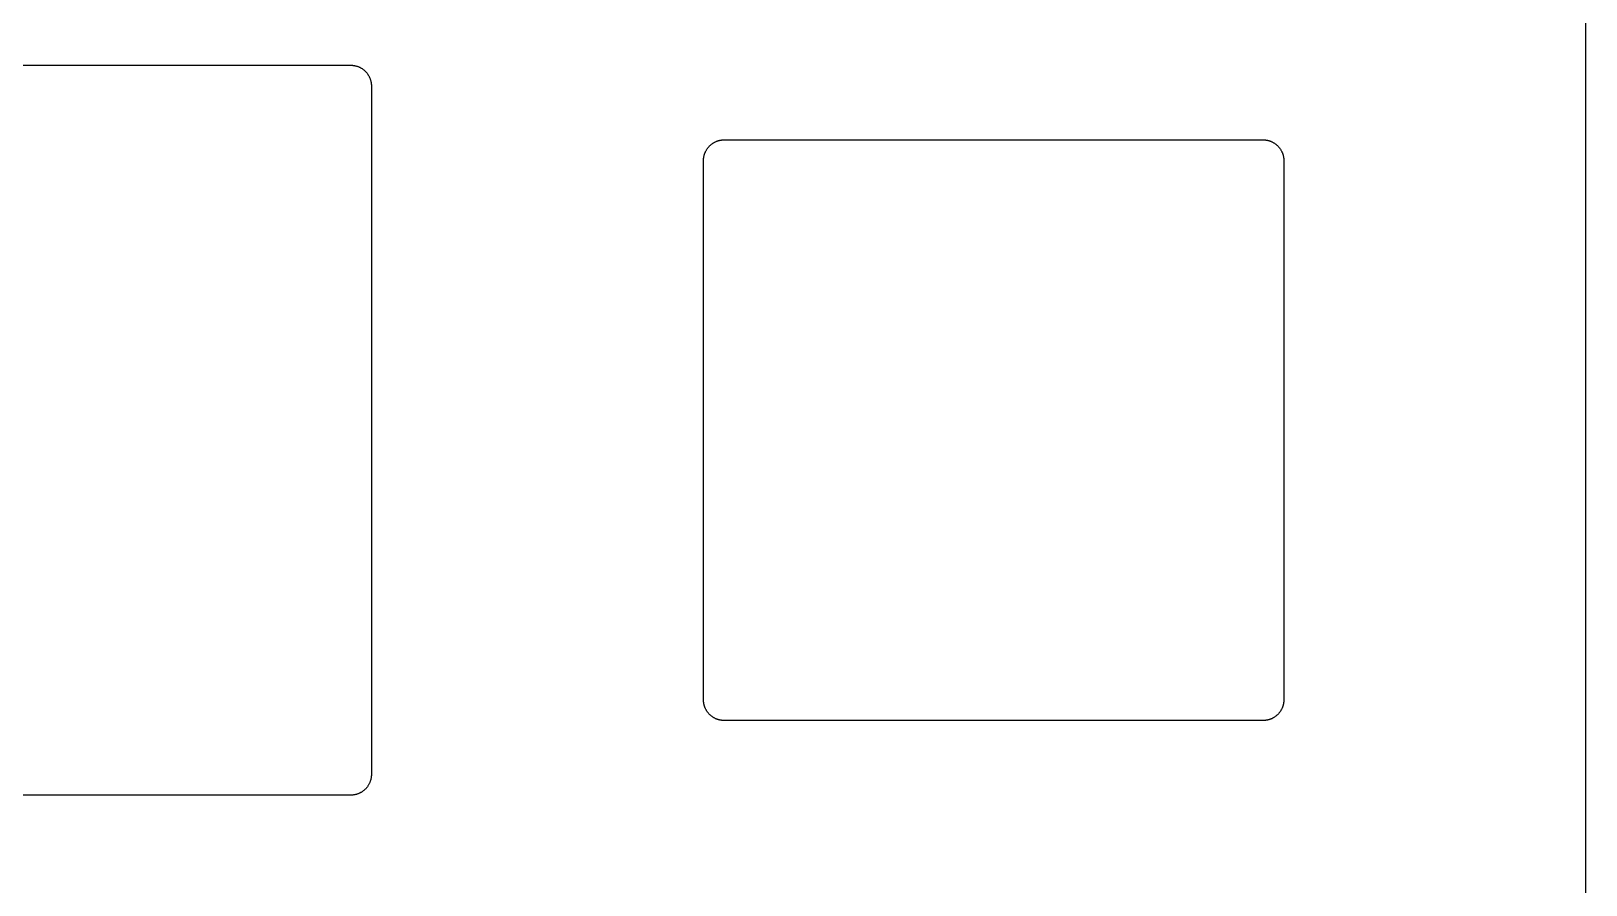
# Model space of a CAD drawing. Header units: millimetres. Extents: x 1057 to 1343, y -204 to -96.
# Drawn here: x 1305.37 to 1342.88, y -141.91 to -121.33 of the extents above; entities that cross this region are included whole.
import ezdxf

# ---------------------------------------------------------------- set-up
doc = ezdxf.new("R2010")
doc.units = ezdxf.units.MM
doc.layers.add('Layer 01', color=18, linetype='Continuous', true_color=0x000000)

msp = doc.modelspace()

# ---------------------------------------------------------------- linework, layer by layer
at = {"layer": 'Layer 01', "color": 0}
for p, q in [((1342.875, -196.55, 1.5), (1342.875, -103.45, 1.5)), ((1086.925, -122.15, 1.5), (1313.075, -122.15, 1.5)), ((1313.075, -122.15, 1.5), (1313.086, -122.15, 1.5)), ((1313.086, -122.15, 1.5), (1313.097, -122.15, 1.5)), ((1313.097, -122.15, 1.5), (1313.109, -122.151, 1.5)), ((1313.109, -122.151, 1.5), (1313.12, -122.152, 1.5)), ((1313.12, -122.152, 1.5), (1313.131, -122.153, 1.5)), ((1313.131, -122.153, 1.5), (1313.143, -122.155, 1.5)), ((1313.143, -122.155, 1.5), (1313.154, -122.156, 1.5)), ((1313.154, -122.156, 1.5), (1313.166, -122.158, 1.5)), ((1313.166, -122.158, 1.5), (1313.178, -122.161, 1.5)), ((1313.178, -122.161, 1.5), (1313.189, -122.163, 1.5)), ((1313.189, -122.163, 1.5), (1313.201, -122.166, 1.5)), ((1313.201, -122.166, 1.5), (1313.213, -122.169, 1.5)), ((1313.213, -122.169, 1.5), (1313.224, -122.173, 1.5)), ((1313.224, -122.173, 1.5), (1313.236, -122.177, 1.5)), ((1313.236, -122.177, 1.5), (1313.247, -122.181, 1.5)), ((1313.247, -122.181, 1.5), (1313.259, -122.185, 1.5)), ((1313.259, -122.185, 1.5), (1313.271, -122.19, 1.5)), ((1313.271, -122.19, 1.5), (1313.282, -122.195, 1.5)), ((1313.282, -122.195, 1.5), (1313.293, -122.2, 1.5)), ((1313.293, -122.2, 1.5), (1313.305, -122.206, 1.5)), ((1313.305, -122.206, 1.5), (1313.316, -122.212, 1.5)), ((1313.316, -122.212, 1.5), (1313.327, -122.218, 1.5)), ((1313.327, -122.218, 1.5), (1313.338, -122.225, 1.5)), ((1313.338, -122.225, 1.5), (1313.349, -122.232, 1.5)), ((1313.349, -122.232, 1.5), (1313.359, -122.239, 1.5)), ((1313.359, -122.239, 1.5), (1313.37, -122.246, 1.5)), ((1313.37, -122.246, 1.5), (1313.38, -122.254, 1.5)), ((1313.38, -122.254, 1.5), (1313.39, -122.262, 1.5)), ((1313.39, -122.262, 1.5), (1313.4, -122.27, 1.5)), ((1313.4, -122.27, 1.5), (1313.41, -122.279, 1.5)), ((1313.41, -122.279, 1.5), (1313.419, -122.287, 1.5)), ((1313.419, -122.287, 1.5), (1313.429, -122.296, 1.5)), ((1313.429, -122.296, 1.5), (1313.438, -122.306, 1.5)), ((1313.438, -122.306, 1.5), (1313.446, -122.315, 1.5)), ((1313.446, -122.315, 1.5), (1313.455, -122.325, 1.5)), ((1313.455, -122.325, 1.5), (1313.463, -122.335, 1.5)), ((1313.463, -122.335, 1.5), (1313.471, -122.345, 1.5)), ((1313.471, -122.345, 1.5), (1313.479, -122.355, 1.5)), ((1313.479, -122.355, 1.5), (1313.486, -122.366, 1.5)), ((1313.486, -122.366, 1.5), (1313.493, -122.376, 1.5)), ((1313.493, -122.376, 1.5), (1313.5, -122.387, 1.5)), ((1313.5, -122.387, 1.5), (1313.507, -122.398, 1.5)), ((1313.507, -122.398, 1.5), (1313.513, -122.409, 1.5)), ((1313.513, -122.409, 1.5), (1313.519, -122.42, 1.5)), ((1313.519, -122.42, 1.5), (1313.525, -122.432, 1.5)), ((1313.525, -122.432, 1.5), (1313.53, -122.443, 1.5)), ((1313.53, -122.443, 1.5), (1313.535, -122.454, 1.5)), ((1313.535, -122.454, 1.5), (1313.54, -122.466, 1.5)), ((1313.54, -122.466, 1.5), (1313.544, -122.478, 1.5)), ((1313.544, -122.478, 1.5), (1313.548, -122.489, 1.5)), ((1313.548, -122.489, 1.5), (1313.552, -122.501, 1.5)), ((1313.552, -122.501, 1.5), (1313.556, -122.512, 1.5)), ((1313.556, -122.512, 1.5), (1313.559, -122.524, 1.5)), ((1313.559, -122.524, 1.5), (1313.562, -122.536, 1.5)), ((1313.562, -122.536, 1.5), (1313.564, -122.547, 1.5)), ((1313.564, -122.547, 1.5), (1313.567, -122.559, 1.5)), ((1313.567, -122.559, 1.5), (1313.569, -122.571, 1.5)), ((1313.569, -122.571, 1.5), (1313.57, -122.582, 1.5)), ((1313.57, -122.582, 1.5), (1313.572, -122.594, 1.5)), ((1313.572, -122.594, 1.5), (1313.573, -122.605, 1.5)), ((1313.573, -122.605, 1.5), (1313.574, -122.616, 1.5)), ((1313.574, -122.616, 1.5), (1313.575, -122.628, 1.5)), ((1313.575, -122.628, 1.5), (1313.575, -122.639, 1.5)), ((1313.575, -122.639, 1.5), (1313.575, -122.65, 1.5)), ((1313.575, -122.65, 1.5), (1313.575, -139.25, 1.5)), ((1321.676, -124.166, 1.5), (1321.684, -124.155, 1.5)), ((1321.684, -124.155, 1.5), (1321.691, -124.145, 1.5)), ((1321.691, -124.145, 1.5), (1321.699, -124.135, 1.5)), ((1321.699, -124.135, 1.5), (1321.708, -124.125, 1.5)), ((1321.708, -124.125, 1.5), (1321.716, -124.115, 1.5)), ((1321.716, -124.115, 1.5), (1321.725, -124.106, 1.5)), ((1321.725, -124.106, 1.5), (1321.734, -124.096, 1.5)), ((1321.734, -124.096, 1.5), (1321.743, -124.087, 1.5)), ((1321.743, -124.087, 1.5), (1321.753, -124.079, 1.5)), ((1321.753, -124.079, 1.5), (1321.762, -124.07, 1.5)), ((1321.762, -124.07, 1.5), (1321.772, -124.062, 1.5)), ((1321.772, -124.062, 1.5), (1321.782, -124.054, 1.5)), ((1321.782, -124.054, 1.5), (1321.793, -124.046, 1.5)), ((1321.793, -124.046, 1.5), (1321.803, -124.039, 1.5)), ((1321.803, -124.039, 1.5), (1321.814, -124.032, 1.5)), ((1321.814, -124.032, 1.5), (1321.825, -124.025, 1.5)), ((1321.825, -124.025, 1.5), (1321.836, -124.018, 1.5)), ((1321.836, -124.018, 1.5), (1321.847, -124.012, 1.5)), ((1321.847, -124.012, 1.5), (1321.858, -124.006, 1.5)), ((1321.858, -124.006, 1.5), (1321.869, -124, 1.5)), ((1321.869, -124, 1.5), (1321.88, -123.995, 1.5)), ((1321.88, -123.995, 1.5), (1321.892, -123.99, 1.5)), ((1321.892, -123.99, 1.5), (1321.903, -123.985, 1.5)), ((1321.903, -123.985, 1.5), (1321.915, -123.981, 1.5)), ((1321.915, -123.981, 1.5), (1321.927, -123.977, 1.5)), ((1321.927, -123.977, 1.5), (1321.938, -123.973, 1.5)), ((1321.938, -123.973, 1.5), (1321.95, -123.969, 1.5)), ((1321.95, -123.969, 1.5), (1321.962, -123.966, 1.5)), ((1321.962, -123.966, 1.5), (1321.973, -123.963, 1.5)), ((1321.973, -123.963, 1.5), (1321.985, -123.961, 1.5)), ((1321.985, -123.961, 1.5), (1321.997, -123.958, 1.5)), ((1321.997, -123.958, 1.5), (1322.008, -123.956, 1.5)), ((1322.008, -123.956, 1.5), (1322.02, -123.955, 1.5)), ((1322.02, -123.955, 1.5), (1322.031, -123.953, 1.5)), ((1322.031, -123.953, 1.5), (1322.043, -123.952, 1.5)), ((1322.043, -123.952, 1.5), (1322.054, -123.951, 1.5)), ((1322.054, -123.951, 1.5), (1322.065, -123.95, 1.5)), ((1322.065, -123.95, 1.5), (1322.076, -123.95, 1.5)), ((1322.076, -123.95, 1.5), (1322.088, -123.95, 1.5)), ((1322.088, -123.95, 1.5), (1335.088, -123.95, 1.5)), ((1335.088, -123.95, 1.5), (1335.099, -123.95, 1.5)), ((1335.099, -123.95, 1.5), (1335.11, -123.95, 1.5)), ((1335.11, -123.95, 1.5), (1335.121, -123.951, 1.5)), ((1335.121, -123.951, 1.5), (1335.132, -123.952, 1.5)), ((1335.132, -123.952, 1.5), (1335.144, -123.953, 1.5)), ((1335.144, -123.953, 1.5), (1335.155, -123.955, 1.5)), ((1335.155, -123.955, 1.5), (1335.167, -123.956, 1.5)), ((1335.167, -123.956, 1.5), (1335.178, -123.958, 1.5)), ((1335.178, -123.958, 1.5), (1335.19, -123.961, 1.5)), ((1335.19, -123.961, 1.5), (1335.202, -123.963, 1.5)), ((1335.202, -123.963, 1.5), (1335.213, -123.966, 1.5)), ((1335.213, -123.966, 1.5), (1335.225, -123.969, 1.5)), ((1335.225, -123.969, 1.5), (1335.237, -123.973, 1.5)), ((1335.237, -123.973, 1.5), (1335.248, -123.977, 1.5)), ((1335.248, -123.977, 1.5), (1335.26, -123.981, 1.5)), ((1335.26, -123.981, 1.5), (1335.272, -123.985, 1.5)), ((1335.272, -123.985, 1.5), (1335.283, -123.99, 1.5)), ((1335.283, -123.99, 1.5), (1335.295, -123.995, 1.5)), ((1335.295, -123.995, 1.5), (1335.306, -124, 1.5)), ((1335.306, -124, 1.5), (1335.317, -124.006, 1.5)), ((1335.317, -124.006, 1.5), (1335.328, -124.012, 1.5)), ((1335.328, -124.012, 1.5), (1335.339, -124.018, 1.5)), ((1335.339, -124.018, 1.5), (1335.35, -124.025, 1.5)), ((1335.35, -124.025, 1.5), (1335.361, -124.032, 1.5)), ((1335.361, -124.032, 1.5), (1335.372, -124.039, 1.5)), ((1335.372, -124.039, 1.5), (1335.382, -124.046, 1.5)), ((1335.382, -124.046, 1.5), (1335.393, -124.054, 1.5)), ((1335.393, -124.054, 1.5), (1335.403, -124.062, 1.5)), ((1335.403, -124.062, 1.5), (1335.413, -124.07, 1.5)), ((1335.413, -124.07, 1.5), (1335.422, -124.079, 1.5)), ((1335.422, -124.079, 1.5), (1335.432, -124.087, 1.5)), ((1335.432, -124.087, 1.5), (1335.441, -124.096, 1.5)), ((1335.441, -124.096, 1.5), (1335.45, -124.106, 1.5)), ((1335.45, -124.106, 1.5), (1335.459, -124.115, 1.5)), ((1335.459, -124.115, 1.5), (1335.467, -124.125, 1.5)), ((1335.467, -124.125, 1.5), (1335.476, -124.135, 1.5)), ((1335.476, -124.135, 1.5), (1335.484, -124.145, 1.5)), ((1335.484, -124.145, 1.5), (1335.491, -124.155, 1.5)), ((1335.491, -124.155, 1.5), (1335.499, -124.166, 1.5)), ((1321.588, -124.428, 1.5), (1321.589, -124.416, 1.5)), ((1321.588, -124.439, 1.5), (1321.588, -124.428, 1.5)), ((1321.588, -124.45, 1.5), (1321.588, -124.439, 1.5)), ((1321.588, -137.45, 1.5), (1321.588, -124.45, 1.5)), ((1321.589, -124.416, 1.5), (1321.59, -124.405, 1.5)), ((1321.59, -124.405, 1.5), (1321.591, -124.394, 1.5)), ((1321.591, -124.394, 1.5), (1321.592, -124.382, 1.5)), ((1321.592, -124.382, 1.5), (1321.594, -124.371, 1.5)), ((1321.594, -124.371, 1.5), (1321.596, -124.359, 1.5)), ((1321.596, -124.359, 1.5), (1321.598, -124.347, 1.5)), ((1321.598, -124.347, 1.5), (1321.601, -124.336, 1.5)), ((1321.601, -124.336, 1.5), (1321.604, -124.324, 1.5)), ((1321.604, -124.324, 1.5), (1321.607, -124.312, 1.5)), ((1321.607, -124.312, 1.5), (1321.61, -124.301, 1.5)), ((1321.61, -124.301, 1.5), (1321.614, -124.289, 1.5)), ((1321.614, -124.289, 1.5), (1321.618, -124.278, 1.5)), ((1321.618, -124.278, 1.5), (1321.623, -124.266, 1.5)), ((1321.623, -124.266, 1.5), (1321.627, -124.254, 1.5)), ((1321.627, -124.254, 1.5), (1321.632, -124.243, 1.5)), ((1321.632, -124.243, 1.5), (1321.638, -124.232, 1.5)), ((1321.638, -124.232, 1.5), (1321.643, -124.22, 1.5)), ((1321.643, -124.22, 1.5), (1321.649, -124.209, 1.5)), ((1321.649, -124.209, 1.5), (1321.656, -124.198, 1.5)), ((1321.656, -124.198, 1.5), (1321.662, -124.187, 1.5)), ((1321.662, -124.187, 1.5), (1321.669, -124.176, 1.5)), ((1321.669, -124.176, 1.5), (1321.676, -124.166, 1.5)), ((1335.499, -124.166, 1.5), (1335.506, -124.176, 1.5)), ((1335.506, -124.176, 1.5), (1335.513, -124.187, 1.5)), ((1335.513, -124.187, 1.5), (1335.519, -124.198, 1.5)), ((1335.519, -124.198, 1.5), (1335.526, -124.209, 1.5)), ((1335.526, -124.209, 1.5), (1335.532, -124.22, 1.5)), ((1335.532, -124.22, 1.5), (1335.537, -124.232, 1.5)), ((1335.537, -124.232, 1.5), (1335.543, -124.243, 1.5)), ((1335.543, -124.243, 1.5), (1335.548, -124.254, 1.5)), ((1335.548, -124.254, 1.5), (1335.552, -124.266, 1.5)), ((1335.552, -124.266, 1.5), (1335.557, -124.278, 1.5)), ((1335.557, -124.278, 1.5), (1335.561, -124.289, 1.5)), ((1335.561, -124.289, 1.5), (1335.565, -124.301, 1.5)), ((1335.565, -124.301, 1.5), (1335.568, -124.312, 1.5)), ((1335.568, -124.312, 1.5), (1335.571, -124.324, 1.5)), ((1335.571, -124.324, 1.5), (1335.574, -124.336, 1.5)), ((1335.574, -124.336, 1.5), (1335.577, -124.347, 1.5)), ((1335.577, -124.347, 1.5), (1335.579, -124.359, 1.5)), ((1335.579, -124.359, 1.5), (1335.581, -124.371, 1.5)), ((1335.581, -124.371, 1.5), (1335.583, -124.382, 1.5)), ((1335.583, -124.382, 1.5), (1335.584, -124.394, 1.5)), ((1335.584, -124.394, 1.5), (1335.585, -124.405, 1.5)), ((1335.585, -124.405, 1.5), (1335.586, -124.416, 1.5)), ((1335.586, -124.416, 1.5), (1335.587, -124.428, 1.5)), ((1335.587, -124.428, 1.5), (1335.587, -124.439, 1.5)), ((1335.587, -124.439, 1.5), (1335.588, -124.45, 1.5)), ((1335.588, -124.45, 1.5), (1335.588, -137.45, 1.5)), ((1321.588, -137.461, 1.5), (1321.588, -137.45, 1.5)), ((1321.588, -137.472, 1.5), (1321.588, -137.461, 1.5)), ((1321.589, -137.484, 1.5), (1321.588, -137.472, 1.5)), ((1321.59, -137.495, 1.5), (1321.589, -137.484, 1.5)), ((1321.591, -137.506, 1.5), (1321.59, -137.495, 1.5)), ((1321.592, -137.518, 1.5), (1321.591, -137.506, 1.5)), ((1321.594, -137.529, 1.5), (1321.592, -137.518, 1.5)), ((1321.596, -137.541, 1.5), (1321.594, -137.529, 1.5)), ((1321.598, -137.553, 1.5), (1321.596, -137.541, 1.5)), ((1321.601, -137.564, 1.5), (1321.598, -137.553, 1.5)), ((1321.604, -137.576, 1.5), (1321.601, -137.564, 1.5)), ((1321.607, -137.588, 1.5), (1321.604, -137.576, 1.5)), ((1321.61, -137.599, 1.5), (1321.607, -137.588, 1.5)), ((1321.614, -137.611, 1.5), (1321.61, -137.599, 1.5)), ((1321.618, -137.622, 1.5), (1321.614, -137.611, 1.5)), ((1321.623, -137.634, 1.5), (1321.618, -137.622, 1.5)), ((1321.627, -137.646, 1.5), (1321.623, -137.634, 1.5)), ((1321.632, -137.657, 1.5), (1321.627, -137.646, 1.5)), ((1321.638, -137.668, 1.5), (1321.632, -137.657, 1.5)), ((1335.543, -137.657, 1.5), (1335.537, -137.668, 1.5)), ((1335.548, -137.646, 1.5), (1335.543, -137.657, 1.5)), ((1335.552, -137.634, 1.5), (1335.548, -137.646, 1.5)), ((1335.557, -137.622, 1.5), (1335.552, -137.634, 1.5)), ((1335.561, -137.611, 1.5), (1335.557, -137.622, 1.5)), ((1335.565, -137.599, 1.5), (1335.561, -137.611, 1.5)), ((1335.568, -137.588, 1.5), (1335.565, -137.599, 1.5)), ((1335.571, -137.576, 1.5), (1335.568, -137.588, 1.5)), ((1335.574, -137.564, 1.5), (1335.571, -137.576, 1.5)), ((1335.577, -137.553, 1.5), (1335.574, -137.564, 1.5)), ((1335.579, -137.541, 1.5), (1335.577, -137.553, 1.5)), ((1335.581, -137.529, 1.5), (1335.579, -137.541, 1.5)), ((1335.583, -137.518, 1.5), (1335.581, -137.529, 1.5)), ((1335.584, -137.506, 1.5), (1335.583, -137.518, 1.5)), ((1335.585, -137.495, 1.5), (1335.584, -137.506, 1.5)), ((1335.586, -137.484, 1.5), (1335.585, -137.495, 1.5)), ((1335.587, -137.472, 1.5), (1335.586, -137.484, 1.5)), ((1335.588, -137.45, 1.5), (1335.587, -137.461, 1.5)), ((1335.587, -137.461, 1.5), (1335.587, -137.472, 1.5)), ((1321.643, -137.68, 1.5), (1321.638, -137.668, 1.5)), ((1321.649, -137.691, 1.5), (1321.643, -137.68, 1.5)), ((1321.656, -137.702, 1.5), (1321.649, -137.691, 1.5)), ((1321.662, -137.713, 1.5), (1321.656, -137.702, 1.5)), ((1321.669, -137.724, 1.5), (1321.662, -137.713, 1.5)), ((1321.676, -137.734, 1.5), (1321.669, -137.724, 1.5)), ((1321.684, -137.745, 1.5), (1321.676, -137.734, 1.5)), ((1321.691, -137.755, 1.5), (1321.684, -137.745, 1.5)), ((1321.699, -137.765, 1.5), (1321.691, -137.755, 1.5)), ((1321.708, -137.775, 1.5), (1321.699, -137.765, 1.5)), ((1321.716, -137.785, 1.5), (1321.708, -137.775, 1.5)), ((1321.725, -137.794, 1.5), (1321.716, -137.785, 1.5)), ((1321.734, -137.804, 1.5), (1321.725, -137.794, 1.5)), ((1321.743, -137.813, 1.5), (1321.734, -137.804, 1.5)), ((1321.753, -137.821, 1.5), (1321.743, -137.813, 1.5)), ((1321.762, -137.83, 1.5), (1321.753, -137.821, 1.5)), ((1321.772, -137.838, 1.5), (1321.762, -137.83, 1.5)), ((1321.782, -137.846, 1.5), (1321.772, -137.838, 1.5)), ((1321.793, -137.854, 1.5), (1321.782, -137.846, 1.5)), ((1321.803, -137.861, 1.5), (1321.793, -137.854, 1.5)), ((1321.814, -137.868, 1.5), (1321.803, -137.861, 1.5)), ((1321.825, -137.875, 1.5), (1321.814, -137.868, 1.5)), ((1321.836, -137.882, 1.5), (1321.825, -137.875, 1.5)), ((1321.847, -137.888, 1.5), (1321.836, -137.882, 1.5)), ((1321.858, -137.894, 1.5), (1321.847, -137.888, 1.5)), ((1321.869, -137.9, 1.5), (1321.858, -137.894, 1.5)), ((1321.88, -137.905, 1.5), (1321.869, -137.9, 1.5)), ((1321.892, -137.91, 1.5), (1321.88, -137.905, 1.5)), ((1321.903, -137.915, 1.5), (1321.892, -137.91, 1.5)), ((1321.915, -137.919, 1.5), (1321.903, -137.915, 1.5)), ((1321.927, -137.923, 1.5), (1321.915, -137.919, 1.5)), ((1321.938, -137.927, 1.5), (1321.927, -137.923, 1.5)), ((1321.95, -137.931, 1.5), (1321.938, -137.927, 1.5)), ((1321.962, -137.934, 1.5), (1321.95, -137.931, 1.5)), ((1321.973, -137.937, 1.5), (1321.962, -137.934, 1.5)), ((1321.985, -137.939, 1.5), (1321.973, -137.937, 1.5)), ((1321.997, -137.942, 1.5), (1321.985, -137.939, 1.5)), ((1322.008, -137.944, 1.5), (1321.997, -137.942, 1.5)), ((1322.02, -137.945, 1.5), (1322.008, -137.944, 1.5)), ((1322.031, -137.947, 1.5), (1322.02, -137.945, 1.5)), ((1322.043, -137.948, 1.5), (1322.031, -137.947, 1.5)), ((1322.054, -137.949, 1.5), (1322.043, -137.948, 1.5)), ((1322.065, -137.95, 1.5), (1322.054, -137.949, 1.5)), ((1322.076, -137.95, 1.5), (1322.065, -137.95, 1.5)), ((1322.088, -137.95, 1.5), (1322.076, -137.95, 1.5)), ((1335.088, -137.95, 1.5), (1322.088, -137.95, 1.5)), ((1335.099, -137.95, 1.5), (1335.088, -137.95, 1.5)), ((1335.11, -137.95, 1.5), (1335.099, -137.95, 1.5)), ((1335.121, -137.949, 1.5), (1335.11, -137.95, 1.5)), ((1335.132, -137.948, 1.5), (1335.121, -137.949, 1.5)), ((1335.144, -137.947, 1.5), (1335.132, -137.948, 1.5)), ((1335.155, -137.945, 1.5), (1335.144, -137.947, 1.5)), ((1335.167, -137.944, 1.5), (1335.155, -137.945, 1.5)), ((1335.178, -137.942, 1.5), (1335.167, -137.944, 1.5)), ((1335.19, -137.939, 1.5), (1335.178, -137.942, 1.5)), ((1335.202, -137.937, 1.5), (1335.19, -137.939, 1.5)), ((1335.213, -137.934, 1.5), (1335.202, -137.937, 1.5)), ((1335.225, -137.931, 1.5), (1335.213, -137.934, 1.5)), ((1335.237, -137.927, 1.5), (1335.225, -137.931, 1.5)), ((1335.248, -137.923, 1.5), (1335.237, -137.927, 1.5)), ((1335.26, -137.919, 1.5), (1335.248, -137.923, 1.5)), ((1335.272, -137.915, 1.5), (1335.26, -137.919, 1.5)), ((1335.283, -137.91, 1.5), (1335.272, -137.915, 1.5)), ((1335.295, -137.905, 1.5), (1335.283, -137.91, 1.5)), ((1335.306, -137.9, 1.5), (1335.295, -137.905, 1.5)), ((1335.317, -137.894, 1.5), (1335.306, -137.9, 1.5)), ((1335.328, -137.888, 1.5), (1335.317, -137.894, 1.5)), ((1335.339, -137.882, 1.5), (1335.328, -137.888, 1.5)), ((1335.35, -137.875, 1.5), (1335.339, -137.882, 1.5)), ((1335.361, -137.868, 1.5), (1335.35, -137.875, 1.5)), ((1335.372, -137.861, 1.5), (1335.361, -137.868, 1.5)), ((1335.382, -137.854, 1.5), (1335.372, -137.861, 1.5)), ((1335.393, -137.846, 1.5), (1335.382, -137.854, 1.5)), ((1335.403, -137.838, 1.5), (1335.393, -137.846, 1.5)), ((1335.413, -137.83, 1.5), (1335.403, -137.838, 1.5)), ((1335.422, -137.821, 1.5), (1335.413, -137.83, 1.5)), ((1335.432, -137.813, 1.5), (1335.422, -137.821, 1.5)), ((1335.441, -137.804, 1.5), (1335.432, -137.813, 1.5)), ((1335.45, -137.794, 1.5), (1335.441, -137.804, 1.5)), ((1335.459, -137.785, 1.5), (1335.45, -137.794, 1.5)), ((1335.467, -137.775, 1.5), (1335.459, -137.785, 1.5)), ((1335.476, -137.765, 1.5), (1335.467, -137.775, 1.5)), ((1335.484, -137.755, 1.5), (1335.476, -137.765, 1.5)), ((1335.491, -137.745, 1.5), (1335.484, -137.755, 1.5)), ((1335.499, -137.734, 1.5), (1335.491, -137.745, 1.5)), ((1335.506, -137.724, 1.5), (1335.499, -137.734, 1.5)), ((1335.513, -137.713, 1.5), (1335.506, -137.724, 1.5)), ((1335.519, -137.702, 1.5), (1335.513, -137.713, 1.5)), ((1335.526, -137.691, 1.5), (1335.519, -137.702, 1.5)), ((1335.532, -137.68, 1.5), (1335.526, -137.691, 1.5)), ((1335.537, -137.668, 1.5), (1335.532, -137.68, 1.5)), ((1313.486, -139.534, 1.5), (1313.479, -139.545, 1.5)), ((1313.493, -139.524, 1.5), (1313.486, -139.534, 1.5)), ((1313.5, -139.513, 1.5), (1313.493, -139.524, 1.5)), ((1313.507, -139.502, 1.5), (1313.5, -139.513, 1.5)), ((1313.513, -139.491, 1.5), (1313.507, -139.502, 1.5)), ((1313.519, -139.48, 1.5), (1313.513, -139.491, 1.5)), ((1313.525, -139.468, 1.5), (1313.519, -139.48, 1.5)), ((1313.53, -139.457, 1.5), (1313.525, -139.468, 1.5)), ((1313.535, -139.446, 1.5), (1313.53, -139.457, 1.5)), ((1313.54, -139.434, 1.5), (1313.535, -139.446, 1.5)), ((1313.544, -139.422, 1.5), (1313.54, -139.434, 1.5)), ((1313.548, -139.411, 1.5), (1313.544, -139.422, 1.5)), ((1313.552, -139.399, 1.5), (1313.548, -139.411, 1.5)), ((1313.556, -139.388, 1.5), (1313.552, -139.399, 1.5)), ((1313.559, -139.376, 1.5), (1313.556, -139.388, 1.5)), ((1313.562, -139.364, 1.5), (1313.559, -139.376, 1.5)), ((1313.564, -139.353, 1.5), (1313.562, -139.364, 1.5)), ((1313.567, -139.341, 1.5), (1313.564, -139.353, 1.5)), ((1313.569, -139.329, 1.5), (1313.567, -139.341, 1.5)), ((1313.57, -139.318, 1.5), (1313.569, -139.329, 1.5)), ((1313.572, -139.306, 1.5), (1313.57, -139.318, 1.5)), ((1313.573, -139.295, 1.5), (1313.572, -139.306, 1.5)), ((1313.574, -139.284, 1.5), (1313.573, -139.295, 1.5)), ((1313.575, -139.272, 1.5), (1313.574, -139.284, 1.5)), ((1313.575, -139.25, 1.5), (1313.575, -139.261, 1.5)), ((1313.575, -139.261, 1.5), (1313.575, -139.272, 1.5)), ((1313.075, -139.75, 1.5), (1300.362, -139.75, 1.5)), ((1313.086, -139.75, 1.5), (1313.075, -139.75, 1.5)), ((1313.097, -139.75, 1.5), (1313.086, -139.75, 1.5)), ((1313.109, -139.749, 1.5), (1313.097, -139.75, 1.5)), ((1313.12, -139.748, 1.5), (1313.109, -139.749, 1.5)), ((1313.131, -139.747, 1.5), (1313.12, -139.748, 1.5)), ((1313.143, -139.745, 1.5), (1313.131, -139.747, 1.5)), ((1313.154, -139.744, 1.5), (1313.143, -139.745, 1.5)), ((1313.166, -139.742, 1.5), (1313.154, -139.744, 1.5)), ((1313.178, -139.739, 1.5), (1313.166, -139.742, 1.5)), ((1313.189, -139.737, 1.5), (1313.178, -139.739, 1.5)), ((1313.201, -139.734, 1.5), (1313.189, -139.737, 1.5)), ((1313.213, -139.731, 1.5), (1313.201, -139.734, 1.5)), ((1313.224, -139.727, 1.5), (1313.213, -139.731, 1.5)), ((1313.236, -139.723, 1.5), (1313.224, -139.727, 1.5)), ((1313.247, -139.719, 1.5), (1313.236, -139.723, 1.5)), ((1313.259, -139.715, 1.5), (1313.247, -139.719, 1.5)), ((1313.271, -139.71, 1.5), (1313.259, -139.715, 1.5)), ((1313.282, -139.705, 1.5), (1313.271, -139.71, 1.5)), ((1313.293, -139.7, 1.5), (1313.282, -139.705, 1.5)), ((1313.305, -139.694, 1.5), (1313.293, -139.7, 1.5)), ((1313.316, -139.688, 1.5), (1313.305, -139.694, 1.5)), ((1313.327, -139.682, 1.5), (1313.316, -139.688, 1.5)), ((1313.338, -139.675, 1.5), (1313.327, -139.682, 1.5)), ((1313.349, -139.668, 1.5), (1313.338, -139.675, 1.5)), ((1313.359, -139.661, 1.5), (1313.349, -139.668, 1.5)), ((1313.37, -139.654, 1.5), (1313.359, -139.661, 1.5)), ((1313.38, -139.646, 1.5), (1313.37, -139.654, 1.5)), ((1313.39, -139.638, 1.5), (1313.38, -139.646, 1.5)), ((1313.4, -139.63, 1.5), (1313.39, -139.638, 1.5)), ((1313.41, -139.621, 1.5), (1313.4, -139.63, 1.5)), ((1313.419, -139.613, 1.5), (1313.41, -139.621, 1.5)), ((1313.429, -139.604, 1.5), (1313.419, -139.613, 1.5)), ((1313.438, -139.594, 1.5), (1313.429, -139.604, 1.5)), ((1313.446, -139.585, 1.5), (1313.438, -139.594, 1.5)), ((1313.455, -139.575, 1.5), (1313.446, -139.585, 1.5)), ((1313.463, -139.565, 1.5), (1313.455, -139.575, 1.5)), ((1313.471, -139.555, 1.5), (1313.463, -139.565, 1.5)), ((1313.479, -139.545, 1.5), (1313.471, -139.555, 1.5))]:
    msp.add_line(p, q, dxfattribs=at)

doc.saveas('drawing.dxf')
